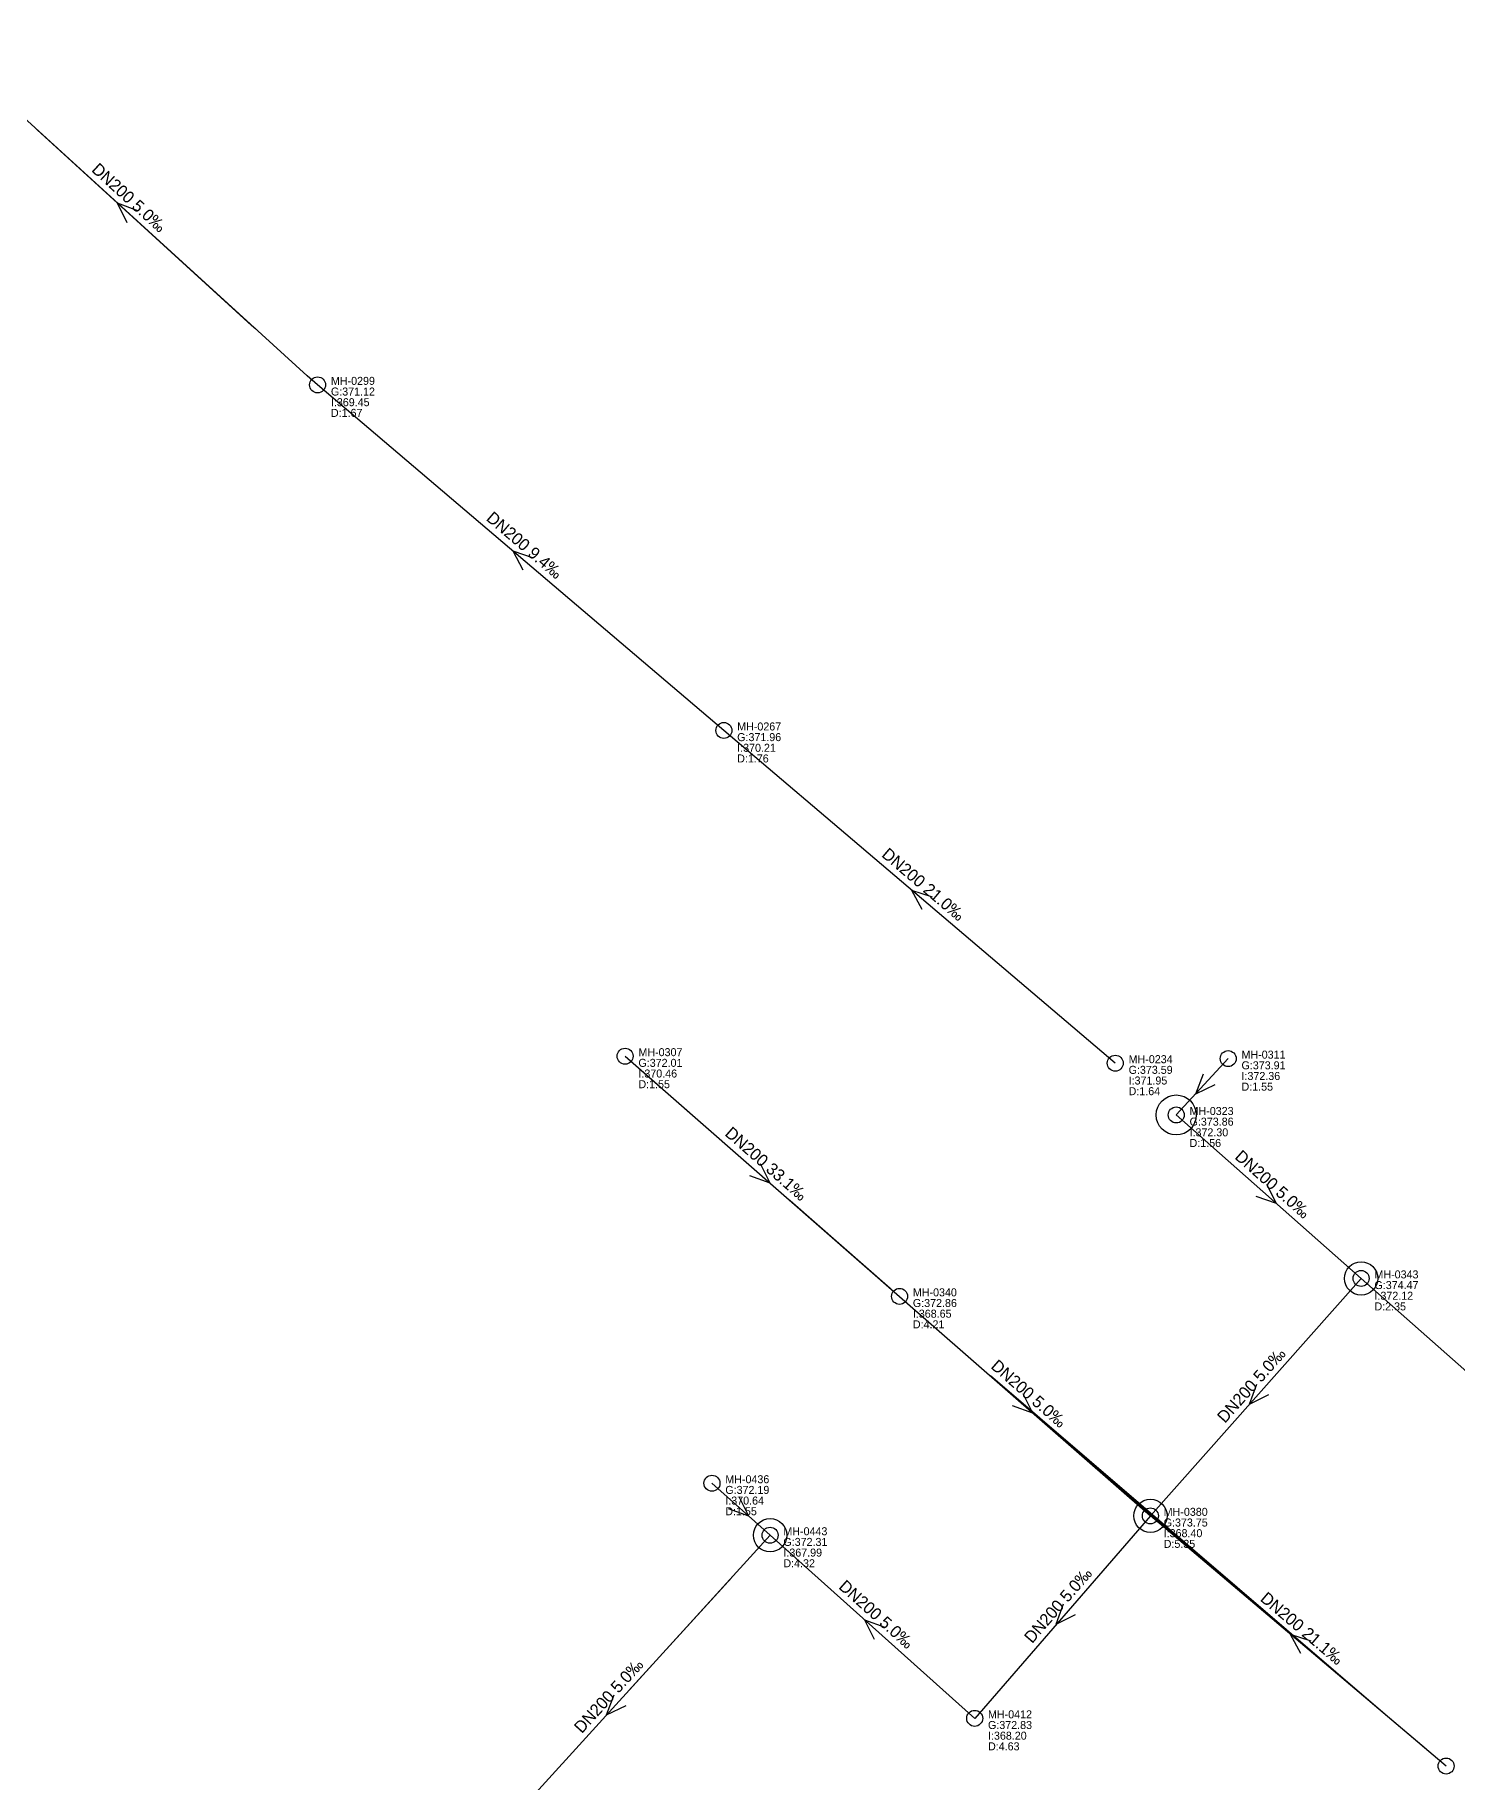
# Model space of a CAD drawing. Header units: metres. Extents: x 449901 to 451990, y 2566737 to 2570846.
# Drawn here: x 451520.4 to 451733.7, y 2569496.9 to 2569758.9 of the extents above; entities that cross this region are included whole.
import ezdxf
from ezdxf.enums import TextEntityAlignment as Align

# ---------------------------------------------------------------- set-up
doc = ezdxf.new("R2010")
doc.units = ezdxf.units.M
for name, color, linetype in [('SEW-DROP', 6, 'Continuous'), ('SEW-LABEL', 2, 'Continuous'), ('SEW-MH', 7, 'Continuous'), ('SEW-MH-LABEL', 8, 'Continuous'), ('SEW-PIPE-DN200', 3, 'Continuous'), ('SEW-RIDER', 8, 'Continuous'), ('SEW-SWEPT-CH', 6, 'Continuous')]:
    doc.layers.add(name, color=color, linetype=linetype)

msp = doc.modelspace()

# ---------------------------------------------------------------- linework, layer by layer
at = {"layer": 'SEW-DROP'}
for centre in [(451719.27, 2569572.45), (451687.66, 2569536.84), (451687.66, 2569536.84), (451630.62, 2569533.93)]:
    msp.add_circle(centre, 2.5, dxfattribs=at)
at = {"layer": 'SEW-LABEL'}
for p, q in [((451534.18, 2569730.78), (451532.77, 2569733.69)), ((451535.8, 2569732.55), (451532.77, 2569733.69)), ((451593.59, 2569678.66), (451592.08, 2569681.52)), ((451595.15, 2569680.49), (451592.08, 2569681.52)), ((451653.41, 2569627.79), (451651.9, 2569630.65)), ((451654.96, 2569629.62), (451651.9, 2569630.65)), ((451695.57, 2569603.1), (451694.42, 2569600.08)), ((451697.33, 2569601.47), (451694.42, 2569600.08)), ((451627.54, 2569587.86), (451630.59, 2569586.78)), ((451629.12, 2569589.66), (451630.59, 2569586.78)), ((451705.08, 2569586.6), (451706.53, 2569583.71)), ((451703.49, 2569584.8), (451706.53, 2569583.71)), ((451703.57, 2569556.56), (451702.47, 2569553.52)), ((451668.51, 2569555.19), (451669.98, 2569552.31)), ((451705.36, 2569554.97), (451702.47, 2569553.52)), ((451666.93, 2569553.39), (451669.98, 2569552.31)), ((451624.35, 2569537.94), (451627.38, 2569536.83)), ((451625.95, 2569539.73), (451627.38, 2569536.83)), ((451674.56, 2569523.57), (451673.5, 2569520.52)), ((451646.28, 2569518.31), (451644.85, 2569521.2)), ((451647.88, 2569520.09), (451644.85, 2569521.2)), ((451676.38, 2569522), (451673.5, 2569520.52)), ((451710.21, 2569516.19), (451708.7, 2569519.05)), ((451711.76, 2569518.03), (451708.7, 2569519.05)), ((451607.19, 2569509.96), (451606.06, 2569506.93)), ((451608.97, 2569508.34), (451606.06, 2569506.93))]:
    msp.add_line(p, q, dxfattribs=at)
at = {"layer": 'SEW-MH'}
for centre in [(451562.76, 2569706.46), (451623.69, 2569654.63), (451608.88, 2569605.78), (451682.4, 2569604.73), (451699.33, 2569605.41), (451691.54, 2569596.96), (451719.27, 2569572.45), (451650.04, 2569569.76), (451621.91, 2569541.73), (451687.66, 2569536.84), (451630.62, 2569533.93), (451661.31, 2569506.47), (451732.02, 2569499.32)]:
    msp.add_circle(centre, 1.2, dxfattribs=at)
at = {"layer": 'SEW-PIPE-DN200'}
for points in [[(451562.76, 2569706.46), (451561.18, 2569707.81), (451505.05, 2569758.94)], [(451623.69, 2569654.63), (451562.76, 2569706.46)], [(451682.4, 2569604.73), (451638.97, 2569641.64), (451623.69, 2569654.63)], [(451608.88, 2569605.78), (451650.04, 2569569.76)], [(451699.33, 2569605.41), (451691.54, 2569596.96)], [(451691.54, 2569596.96), (451719.27, 2569572.45)], [(451719.27, 2569572.45), (451687.66, 2569536.84)], [(451760.35, 2569536.15), (451719.27, 2569572.45)], [(451650.04, 2569569.76), (451687.66, 2569536.84)], [(451621.91, 2569541.73), (451630.62, 2569533.93)], [(451687.66, 2569536.84), (451661.31, 2569506.47)], [(451732.02, 2569499.32), (451687.66, 2569536.84)], [(451630.62, 2569533.93), (451594.94, 2569494.71), (451583.97, 2569481.75)], [(451661.31, 2569506.47), (451630.62, 2569533.93)]]:
    msp.add_lwpolyline(points, dxfattribs=at)
at = {"layer": 'SEW-RIDER'}
for points in [[(451553.5, 2569714.8), (451552.87, 2569715.38), (451520.69, 2569744.7)], [(451608.88, 2569605.78), (451608.88, 2569605.78), (451608.88, 2569605.78)], [(451608.88, 2569605.78), (451608.88, 2569605.78), (451608.88, 2569605.78)], [(451608.88, 2569605.78), (451618.54, 2569597.32), (451618.58, 2569597.3)], [(451633.59, 2569584.16), (451633.62, 2569584.13), (451648.64, 2569570.99)], [(451729.02, 2569501.85), (451722.88, 2569507.05), (451663.69, 2569557.82)], [(451663.72, 2569557.79), (451713.76, 2569514.77), (451681.03, 2569542.64)], [(451624.87, 2569527.6), (451609.39, 2569510.6), (451609.3, 2569510.49)]]:
    msp.add_lwpolyline(points, dxfattribs=at)
at = {"layer": 'SEW-SWEPT-CH'}
msp.add_circle((451691.54, 2569596.96), 3, dxfattribs=at)

# ---------------------------------------------------------------- texts
at = {"layer": 'SEW-LABEL'}
for s, rotation, p in [('DN200 5.0‰', 317.6631, (451533.88, 2569733.88)), ('DN200 9.4‰', 319.6141, (451593.23, 2569681.74)), ('DN200 21.0‰', 319.6438, (451653.04, 2569630.87)), ('DN200 33.1‰', -41.1883, (451629.46, 2569588.97)), ('DN200 5.0‰', -41.4714, (451705.41, 2569585.9)), ('DN200 5.0‰', 48.4091, (451703.47, 2569555.84)), ('DN200 5.0‰', -41.1883, (451668.85, 2569554.5)), ('DN200 5.0‰', 49.0438, (451674.49, 2569522.85)), ('DN200 5.0‰', 318.1739, (451645.97, 2569521.4)), ('DN200 21.1‰', 319.7726, (451709.84, 2569519.28)), ('DN200 5.0‰', 47.7037, (451607.07, 2569509.24))]:
    msp.add_text(s, height=1.8, rotation=rotation, dxfattribs=at).set_placement(p, align=Align.CENTER)
at = {"layer": 'SEW-MH-LABEL'}
for s, p in [('G:371.12', (451564.76, 2569704.86)), ('MH-0299', (451564.76, 2569706.46)), ('D:1.67', (451564.76, 2569701.66)), ('I:369.45', (451564.76, 2569703.26)), ('MH-0267', (451625.69, 2569654.63)), ('G:371.96', (451625.69, 2569653.03)), ('D:1.76', (451625.69, 2569649.83)), ('I:370.21', (451625.69, 2569651.43)), ('MH-0307', (451610.88, 2569605.78)), ('MH-0234', (451684.4, 2569604.73)), ('MH-0311', (451701.33, 2569605.41)), ('G:372.01', (451610.88, 2569604.18)), ('I:370.46', (451610.88, 2569602.58)), ('G:373.59', (451684.4, 2569603.13)), ('G:373.91', (451701.33, 2569603.81)), ('I:372.36', (451701.33, 2569602.21)), ('D:1.55', (451610.88, 2569600.98)), ('D:1.64', (451684.4, 2569599.93)), ('I:371.95', (451684.4, 2569601.53)), ('D:1.55', (451701.33, 2569600.61)), ('MH-0323', (451693.54, 2569596.96)), ('G:373.86', (451693.54, 2569595.36)), ('D:1.56', (451693.54, 2569592.16)), ('I:372.30', (451693.54, 2569593.76)), ('G:374.47', (451721.27, 2569570.85)), ('MH-0343', (451721.27, 2569572.45)), ('G:372.86', (451652.04, 2569568.16)), ('MH-0340', (451652.04, 2569569.76)), ('I:372.12', (451721.27, 2569569.25)), ('I:368.65', (451652.04, 2569566.56)), ('D:2.35', (451721.27, 2569567.65)), ('D:4.21', (451652.04, 2569564.96)), ('G:372.19', (451623.91, 2569540.13)), ('MH-0436', (451623.91, 2569541.73)), ('D:1.55', (451623.91, 2569536.93)), ('I:370.64', (451623.91, 2569538.53)), ('MH-0380', (451689.66, 2569536.84)), ('MH-0443', (451632.62, 2569533.93)), ('G:373.75', (451689.66, 2569535.24)), ('G:372.31', (451632.62, 2569532.33)), ('D:5.35', (451689.66, 2569532.04)), ('I:368.40', (451689.66, 2569533.64)), ('D:4.32', (451632.62, 2569529.13)), ('I:367.99', (451632.62, 2569530.73)), ('MH-0412', (451663.31, 2569506.47)), ('G:372.83', (451663.31, 2569504.87)), ('I:368.20', (451663.31, 2569503.27)), ('D:4.63', (451663.31, 2569501.67))]:
    msp.add_text(s, height=1.2, dxfattribs=at).set_placement(p)

doc.saveas('drawing.dxf')
